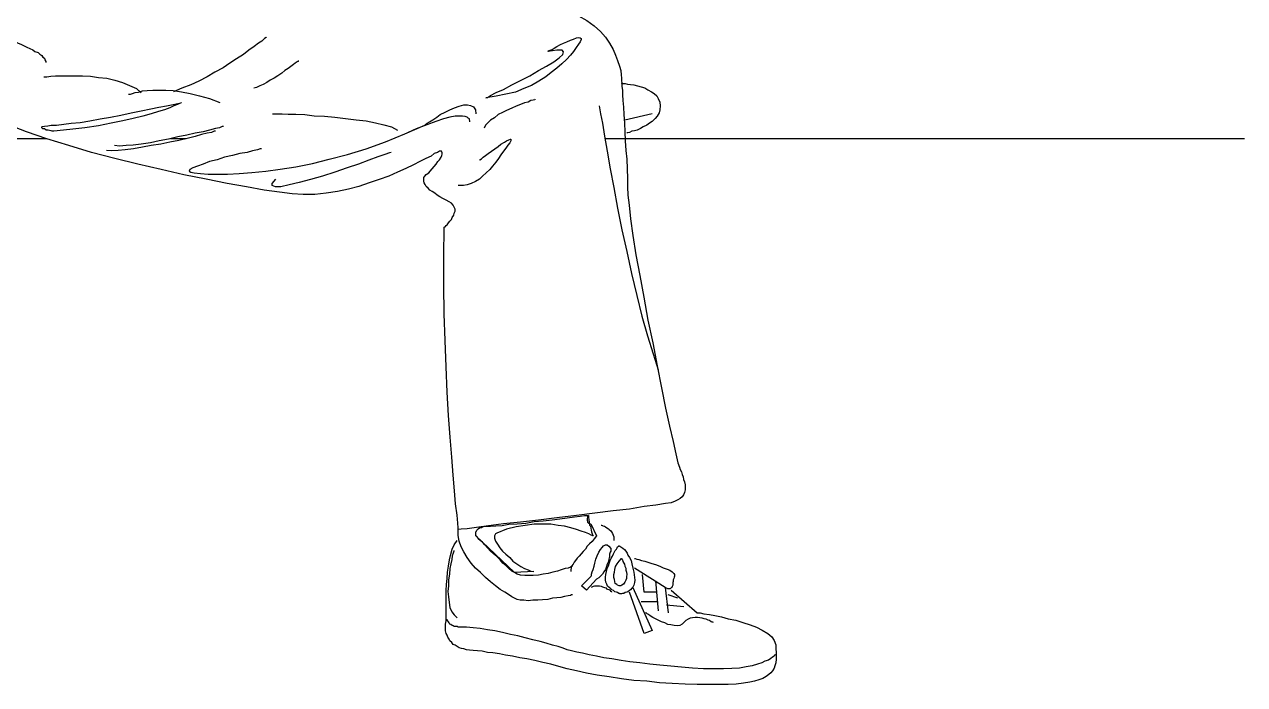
# Model space of a CAD drawing. Extents: x 143.27 to 145.18, y 59.79 to 61.15.
# Drawn here: x 144.064 to 145.18, y 59.79 to 60.394 of the extents above; entities that cross this region are included whole.
import ezdxf

# ---------------------------------------------------------------- set-up
doc = ezdxf.new("R2010")
doc.units = 0
doc.header["$MEASUREMENT"] = 0
doc.layers.get('0').update_dxf_attribs({"linetype": 'CONTINUOUS'})

msp = doc.modelspace()

# ---------------------------------------------------------------- linework, layer by layer
at = {"linetype": 'Continuous'}
for points in [[(144.5619, 60.4058), (144.5707, 60.4019), (144.5784, 60.3977), (144.5851, 60.3928), (144.5907, 60.3875), (144.5953, 60.3823), (144.5991, 60.3767), (144.6023, 60.371), (144.6047, 60.3658), (144.6065, 60.3609), (144.6082, 60.3559), (144.6093, 60.3517), (144.6097, 60.3479), (144.61, 60.3447), (144.61, 60.3419), (144.6103, 60.3408), (144.61, 60.3398)], [(144.0529, 60.3798), (144.055, 60.3784), (144.0581, 60.3767), (144.0606, 60.376), (144.0637, 60.3745), (144.0662, 60.3731), (144.069, 60.3721), (144.0715, 60.3707), (144.0736, 60.3693), (144.0764, 60.3682), (144.0781, 60.3668), (144.0799, 60.3654), (144.0809, 60.364), (144.0824, 60.363), (144.0827, 60.3616), (144.0834, 60.3602), (144.0834, 60.3591)], [(144.2853, 60.3823), (144.2849, 60.3819), (144.2835, 60.3812), (144.281, 60.3788), (144.2779, 60.3767), (144.274, 60.3739), (144.2691, 60.3703), (144.2642, 60.3665), (144.2579, 60.3626), (144.2519, 60.3584), (144.2456, 60.3542), (144.2382, 60.3503), (144.2312, 60.3461), (144.2235, 60.3419), (144.2161, 60.3387), (144.208, 60.3356), (144.2003, 60.3324)], [(144.5429, 60.3693), (144.5433, 60.37), (144.5447, 60.3703), (144.5465, 60.371), (144.5486, 60.3724), (144.551, 60.3739), (144.5542, 60.3756), (144.557, 60.3767), (144.5602, 60.3781), (144.5633, 60.3795), (144.5661, 60.3805), (144.5689, 60.3816), (144.5707, 60.3819), (144.5724, 60.3816), (144.5731, 60.3812), (144.5731, 60.3802), (144.5724, 60.3781), (144.5707, 60.376), (144.5686, 60.3728), (144.5661, 60.3693), (144.5633, 60.3658), (144.5598, 60.3619), (144.5556, 60.358), (144.551, 60.3538), (144.5458, 60.35), (144.5408, 60.3461), (144.5345, 60.3419), (144.5278, 60.338), (144.5208, 60.3352), (144.5131, 60.3321), (144.5043, 60.33), (144.4955, 60.3282), (144.4861, 60.3268), (144.4875, 60.3272), (144.4903, 60.3289), (144.4955, 60.3317), (144.5022, 60.3345), (144.5099, 60.3387), (144.5177, 60.3426), (144.5261, 60.3468), (144.5342, 60.3517), (144.5415, 60.3559), (144.5482, 60.3598), (144.5531, 60.3633), (144.5563, 60.3665), (144.557, 60.3689), (144.5559, 60.3703), (144.551, 60.3703), (144.5429, 60.3693)], [(144.3144, 60.3609), (144.3144, 60.3602), (144.3133, 60.3598), (144.3116, 60.3584), (144.3102, 60.3573), (144.3077, 60.3556), (144.3053, 60.3535), (144.3021, 60.3517), (144.2993, 60.3493), (144.2958, 60.3468), (144.2923, 60.3447), (144.2888, 60.3429), (144.2856, 60.3408), (144.2824, 60.3391), (144.2793, 60.3377), (144.2761, 60.3363), (144.2737, 60.3356)], [(144.0816, 60.3461), (144.0824, 60.3461), (144.0845, 60.3461), (144.088, 60.3465), (144.0925, 60.3468), (144.0974, 60.3468), (144.1038, 60.3468), (144.1101, 60.3468), (144.1171, 60.3468), (144.1245, 60.3465), (144.1318, 60.3454), (144.1392, 60.3447), (144.1466, 60.3429), (144.1536, 60.3408), (144.1599, 60.338), (144.1663, 60.3352), (144.1708, 60.3314)], [(144.61, 60.3398), (144.6111, 60.3398), (144.6118, 60.3398), (144.6135, 60.3398), (144.6156, 60.3394), (144.6184, 60.3391), (144.6212, 60.3387), (144.6247, 60.3377), (144.6279, 60.337), (144.6314, 60.3359), (144.6342, 60.3342), (144.6374, 60.3324), (144.6398, 60.3307), (144.6423, 60.3286), (144.6437, 60.3261), (144.6451, 60.3229), (144.6455, 60.3194)], [(144.61, 60.3398), (144.6103, 60.3394), (144.6103, 60.3373), (144.6111, 60.3338), (144.6111, 60.3296), (144.6114, 60.3243), (144.6118, 60.3184), (144.6121, 60.3114), (144.6128, 60.3036), (144.6132, 60.2956), (144.6135, 60.2875), (144.6139, 60.2787), (144.6149, 60.2706), (144.6153, 60.2619), (144.6156, 60.2531), (144.6156, 60.2454), (144.616, 60.2376)], [(144.1592, 60.33), (144.1596, 60.33), (144.161, 60.3303), (144.1628, 60.3307), (144.1652, 60.3317), (144.1684, 60.3321), (144.1719, 60.3331), (144.1761, 60.3335), (144.1813, 60.3338), (144.187, 60.3338), (144.1933, 60.3338), (144.2, 60.3335), (144.2077, 60.3324), (144.2154, 60.3307), (144.2242, 60.3286), (144.2333, 60.3261), (144.2428, 60.3226)], [(144.531, 60.3257), (144.5307, 60.3251), (144.5293, 60.3247), (144.5271, 60.3243), (144.5247, 60.3229), (144.5212, 60.3222), (144.5177, 60.3208), (144.5138, 60.3191), (144.5096, 60.3173), (144.505, 60.3152), (144.5012, 60.3135), (144.4973, 60.3114), (144.4938, 60.3085), (144.4903, 60.3064), (144.4878, 60.304), (144.4857, 60.3019), (144.4843, 60.2991)], [(144.3088, 60.239), (144.2972, 60.2404), (144.2831, 60.2422), (144.267, 60.2454), (144.2495, 60.2485), (144.2301, 60.2524), (144.2098, 60.2562), (144.1891, 60.2612), (144.1677, 60.2661), (144.1466, 60.2713), (144.1252, 60.2769), (144.1045, 60.2833), (144.0845, 60.2892), (144.0658, 60.2956), (144.0493, 60.3022), (144.0339, 60.3085), (144.0209, 60.3152)], [(144.2077, 60.3226), (144.2073, 60.3222), (144.2059, 60.3215), (144.2038, 60.3208), (144.2007, 60.3194), (144.1968, 60.3177), (144.1922, 60.3159), (144.1866, 60.3142), (144.18, 60.3121), (144.1722, 60.31), (144.1634, 60.3078), (144.154, 60.3057), (144.1434, 60.3036), (144.1318, 60.3012), (144.1192, 60.2994), (144.1055, 60.2977), (144.0908, 60.2963), (144.0901, 60.2963), (144.0894, 60.2963), (144.0883, 60.2966), (144.0869, 60.297), (144.0855, 60.2973), (144.0837, 60.2973), (144.0824, 60.2984), (144.0809, 60.2984), (144.0802, 60.2991), (144.0799, 60.2994), (144.0799, 60.3001), (144.0806, 60.3005), (144.0824, 60.3008), (144.0852, 60.3012), (144.0883, 60.3019), (144.0932, 60.3019), (144.0999, 60.3026), (144.1066, 60.3036), (144.115, 60.3043), (144.1238, 60.3057), (144.1333, 60.3075), (144.1427, 60.3092), (144.1522, 60.311), (144.1617, 60.3131), (144.1708, 60.3149), (144.1796, 60.3166), (144.187, 60.3184), (144.194, 60.3194), (144.2, 60.3208), (144.2042, 60.3215), (144.207, 60.3222), (144.2077, 60.3226)], [(144.4302, 60.3019), (144.4306, 60.3022), (144.4323, 60.3036), (144.4345, 60.3047), (144.4376, 60.3068), (144.4411, 60.3092), (144.4443, 60.3114), (144.4489, 60.3138), (144.4531, 60.3159), (144.4573, 60.3177), (144.4615, 60.3191), (144.4657, 60.3205), (144.4692, 60.3205), (144.472, 60.3198), (144.4748, 60.3187), (144.4766, 60.3159), (144.4769, 60.3121)], [(144.5896, 60.3194), (144.59, 60.3177), (144.591, 60.3121), (144.5928, 60.3036), (144.5946, 60.2917), (144.597, 60.278), (144.5998, 60.2619), (144.603, 60.2447), (144.6065, 60.2257), (144.6103, 60.206), (144.6149, 60.186), (144.6191, 60.166), (144.624, 60.146), (144.6286, 60.127), (144.6339, 60.1088), (144.6391, 60.0926), (144.6437, 60.0779)], [(144.6455, 60.3194), (144.6451, 60.3159), (144.6444, 60.3131), (144.6426, 60.31), (144.6409, 60.3078), (144.6381, 60.305), (144.6356, 60.3036), (144.6332, 60.3019), (144.63, 60.3001), (144.6275, 60.2987), (144.6244, 60.2973), (144.6219, 60.2966), (144.6195, 60.2963), (144.6174, 60.2952), (144.616, 60.2948), (144.6153, 60.2948), (144.6149, 60.2948)], [(144.2193, 60.258), (144.2249, 60.2576), (144.2319, 60.2569), (144.2403, 60.2569), (144.2498, 60.2569), (144.2603, 60.2576), (144.2719, 60.2583), (144.2846, 60.2597), (144.2979, 60.2615), (144.3123, 60.2636), (144.3274, 60.2668), (144.3428, 60.2706), (144.3593, 60.2748), (144.3765, 60.2801), (144.3941, 60.2864), (144.412, 60.2938), (144.4302, 60.3019)], [(144.2909, 60.3121), (144.2923, 60.3121), (144.2947, 60.3121), (144.2996, 60.3121), (144.3053, 60.3117), (144.3123, 60.3117), (144.3204, 60.3114), (144.3291, 60.3103), (144.3383, 60.31), (144.3478, 60.3092), (144.3576, 60.3078), (144.3674, 60.3068), (144.3765, 60.3057), (144.385, 60.304), (144.3927, 60.3022), (144.3997, 60.3001), (144.4053, 60.2973)], [(144.4713, 60.3047), (144.4713, 60.305), (144.4713, 60.3057), (144.471, 60.3064), (144.471, 60.3075), (144.4699, 60.3082), (144.4689, 60.3092), (144.4671, 60.3096), (144.4647, 60.31), (144.4618, 60.31), (144.458, 60.31), (144.4531, 60.3092), (144.4471, 60.3075), (144.4401, 60.305), (144.432, 60.3022), (144.4222, 60.2984), (144.4109, 60.2931)], [(144.6381, 60.3121), (144.6132, 60.3064)], [(144.2386, 60.2963), (144.2375, 60.2963), (144.2351, 60.2952), (144.2312, 60.2945), (144.2259, 60.2931), (144.22, 60.2913), (144.2129, 60.2896), (144.2052, 60.2878), (144.1968, 60.2861), (144.1887, 60.2843), (144.18, 60.2833), (144.1719, 60.2815), (144.1638, 60.2801), (144.1561, 60.2791), (144.1497, 60.2787), (144.1434, 60.2784), (144.1389, 60.2787)], [(144.246, 60.3005), (144.2449, 60.3005), (144.2424, 60.2994), (144.2386, 60.2987), (144.2333, 60.2973), (144.2273, 60.2956), (144.22, 60.2945), (144.2126, 60.2927), (144.2042, 60.291), (144.1957, 60.2889), (144.1873, 60.2875), (144.1792, 60.2857), (144.1708, 60.2843), (144.1634, 60.2836), (144.1571, 60.2833), (144.1508, 60.2826), (144.1462, 60.2833)], [(144.2807, 60.2801), (144.2796, 60.2801), (144.2772, 60.2791), (144.2726, 60.2784), (144.2677, 60.2769), (144.261, 60.2759), (144.2544, 60.2741), (144.247, 60.2724), (144.2403, 60.2699), (144.2333, 60.2685), (144.2273, 60.2661), (144.2221, 60.2643), (144.2179, 60.2626), (144.2151, 60.2612), (144.2147, 60.2597), (144.2161, 60.2587), (144.2193, 60.258)], [(144.5078, 60.2857), (144.5061, 60.2836), (144.5043, 60.2808), (144.5022, 60.278), (144.4998, 60.2745), (144.4977, 60.2713), (144.4952, 60.2678), (144.492, 60.2643), (144.4896, 60.2612), (144.4864, 60.258), (144.4829, 60.2552), (144.4801, 60.2524), (144.4766, 60.2503), (144.4727, 60.2485), (144.4689, 60.2471), (144.4654, 60.2464), (144.4608, 60.2464)], [(144.4801, 60.2696), (144.4805, 60.2699), (144.4819, 60.271), (144.4836, 60.2724), (144.4857, 60.2741), (144.4882, 60.2759), (144.4913, 60.278), (144.4942, 60.2801), (144.4973, 60.2822), (144.4998, 60.2843), (144.5029, 60.2861), (144.505, 60.2875), (144.5071, 60.2882), (144.5085, 60.2889), (144.5089, 60.2889), (144.5089, 60.2875), (144.5078, 60.2857)], [(144.3994, 60.2769), (144.3979, 60.2766), (144.3937, 60.2748), (144.3871, 60.2727), (144.379, 60.2696), (144.3695, 60.2661), (144.359, 60.2626), (144.3478, 60.2587), (144.3365, 60.2552), (144.3256, 60.252), (144.3151, 60.2492), (144.306, 60.2471), (144.2986, 60.2454), (144.2937, 60.2454), (144.2905, 60.2464), (144.2905, 60.2485), (144.294, 60.2524)], [(144.4387, 60.2759), (144.4359, 60.2734), (144.431, 60.2713), (144.4257, 60.2685), (144.4197, 60.2654), (144.4127, 60.2622), (144.4053, 60.2587), (144.3972, 60.2552), (144.3885, 60.252), (144.3793, 60.2489), (144.3699, 60.2457), (144.3604, 60.2432), (144.3502, 60.2411), (144.34, 60.2394), (144.3295, 60.2383), (144.319, 60.2383), (144.3088, 60.239)], [(144.4313, 60.2566), (144.4338, 60.258), (144.4352, 60.2597), (144.4369, 60.2619), (144.4387, 60.264), (144.4404, 60.2661), (144.4422, 60.2685), (144.4436, 60.2699), (144.445, 60.2724), (144.4457, 60.2741), (144.446, 60.2752), (144.446, 60.2766), (144.4457, 60.2773), (144.4454, 60.278), (144.4436, 60.278), (144.4418, 60.2769), (144.4387, 60.2759)], [(144.4524, 60.2317), (144.4496, 60.2331), (144.4467, 60.2345), (144.4439, 60.2362), (144.4415, 60.2376), (144.4394, 60.2394), (144.4369, 60.2411), (144.4348, 60.2422), (144.4331, 60.244), (144.4313, 60.2457), (144.4306, 60.2475), (144.4295, 60.2489), (144.4292, 60.2506), (144.4292, 60.2524), (144.4292, 60.2538), (144.4302, 60.2552), (144.4313, 60.2566)], [(144.616, 60.2376), (144.617, 60.2285), (144.6184, 60.2159), (144.6205, 60.2008), (144.6233, 60.1832), (144.6269, 60.1643), (144.6304, 60.1442), (144.6342, 60.1232), (144.6388, 60.1025), (144.6426, 60.0814), (144.6465, 60.0614), (144.6504, 60.0428), (144.6539, 60.0263), (144.6574, 60.0122), (144.6599, 60.001), (144.6616, 59.9926), (144.663, 59.9887)], [(144.4478, 60.2081), (144.4478, 60.2085), (144.4489, 60.2088), (144.4496, 60.2099), (144.4506, 60.2106), (144.4517, 60.2124), (144.4531, 60.2138), (144.4545, 60.2155), (144.4552, 60.2173), (144.4566, 60.2194), (144.4569, 60.2211), (144.458, 60.2229), (144.458, 60.225), (144.4569, 60.2267), (144.4562, 60.2285), (144.4545, 60.2303), (144.4524, 60.2317)], [(144.4608, 59.9315), (144.4608, 59.9332), (144.4604, 59.9375), (144.4597, 59.9448), (144.4583, 59.955), (144.4573, 59.9669), (144.4562, 59.9813), (144.4548, 59.9978), (144.4534, 60.0161), (144.4517, 60.0361), (144.4506, 60.0575), (144.4496, 60.0807), (144.4489, 60.1046), (144.4478, 60.1291), (144.4475, 60.1551), (144.4475, 60.1818), (144.4478, 60.2081)], [(144.663, 59.9887), (144.6637, 59.9866), (144.6648, 59.9845), (144.6655, 59.982), (144.6665, 59.9799), (144.6669, 59.9775), (144.6676, 59.9754), (144.6683, 59.9726), (144.6683, 59.9705), (144.6683, 59.968), (144.6676, 59.9655), (144.6669, 59.9634), (144.6655, 59.9617), (144.6637, 59.9599), (144.6616, 59.9589), (144.6591, 59.9575), (144.6556, 59.9561)], [(144.6556, 59.9561), (144.6504, 59.9554), (144.6416, 59.954), (144.6307, 59.9526), (144.6174, 59.9504), (144.6023, 59.9487), (144.5858, 59.9466), (144.5689, 59.9445), (144.551, 59.9424), (144.5342, 59.9403), (144.5177, 59.9385), (144.5022, 59.9368), (144.4885, 59.935), (144.4773, 59.9336), (144.4689, 59.9322), (144.4633, 59.9318), (144.4608, 59.9315)], [(144.584, 59.9259), (144.5837, 59.9259), (144.5823, 59.9266), (144.5802, 59.9276), (144.577, 59.929), (144.5731, 59.9301), (144.5689, 59.9315), (144.5637, 59.9332), (144.558, 59.9347), (144.5521, 59.9353), (144.5454, 59.9364), (144.538, 59.9364), (144.5303, 59.9364), (144.5219, 59.9353), (144.5138, 59.934), (144.505, 59.9318), (144.4959, 59.9283), (144.4948, 59.9276), (144.4938, 59.9259), (144.4938, 59.9238), (144.4948, 59.921), (144.4966, 59.9181), (144.4987, 59.915), (144.5012, 59.9118), (144.5043, 59.909), (144.5078, 59.9059), (144.5106, 59.9027), (144.5142, 59.9002), (144.518, 59.8978), (144.5212, 59.896), (144.5247, 59.8946), (144.5271, 59.8936), (144.5299, 59.8932), (144.5121, 59.8922), (144.4769, 59.9259), (144.4769, 59.9259), (144.4769, 59.9259), (144.4769, 59.9266), (144.4769, 59.9273), (144.4769, 59.9276), (144.4769, 59.9283), (144.4769, 59.9294), (144.4773, 59.9301), (144.4776, 59.9311), (144.4783, 59.9315), (144.479, 59.9322), (144.4801, 59.9332), (144.4819, 59.9336), (144.4829, 59.934), (144.485, 59.9347), (144.4875, 59.9347), (144.4903, 59.9347), (144.4952, 59.935), (144.5008, 59.9353), (144.5071, 59.9364), (144.5145, 59.9368), (144.5226, 59.9375), (144.5303, 59.9389), (144.5384, 59.9396), (144.5465, 59.9406), (144.5538, 59.9413), (144.5605, 59.9424), (144.5672, 59.9431), (144.5724, 59.9438), (144.5763, 59.9445), (144.5787, 59.9445), (144.5798, 59.9445), (144.5798, 59.9445), (144.5798, 59.9445), (144.5798, 59.9438), (144.5798, 59.9431), (144.5798, 59.9424), (144.5802, 59.941), (144.5802, 59.9403), (144.5805, 59.9389), (144.5805, 59.9375), (144.5809, 59.9357), (144.5816, 59.9347), (144.5819, 59.9329), (144.5823, 59.9311), (144.5826, 59.9294), (144.5833, 59.9276), (144.584, 59.9259)], [(144.5798, 59.9445), (144.5798, 59.9445), (144.5791, 59.9441), (144.5791, 59.9438), (144.5791, 59.9427), (144.5791, 59.9424), (144.5787, 59.9413), (144.5787, 59.9406), (144.5787, 59.9403), (144.5791, 59.9392), (144.5791, 59.9385), (144.5798, 59.9378), (144.5798, 59.9375), (144.5805, 59.9371), (144.5809, 59.9368), (144.5819, 59.9368)], [(144.5819, 59.9368), (144.5872, 59.9259)], [(144.5914, 59.9357), (144.5914, 59.9357), (144.5917, 59.9357), (144.5928, 59.9353), (144.5931, 59.935), (144.5946, 59.9347), (144.5953, 59.934), (144.5967, 59.9332), (144.5981, 59.9322), (144.5988, 59.9315), (144.6002, 59.9304), (144.6009, 59.9294), (144.6019, 59.928), (144.6023, 59.9266), (144.603, 59.9248), (144.603, 59.9231), (144.603, 59.9217)], [(144.5121, 59.8687), (144.5099, 59.8701), (144.5068, 59.8722), (144.5033, 59.8743), (144.4991, 59.8767), (144.4948, 59.8802), (144.4903, 59.8837), (144.4857, 59.8876), (144.4811, 59.8922), (144.4766, 59.8964), (144.4727, 59.9009), (144.4689, 59.9059), (144.4657, 59.9111), (144.4633, 59.9157), (144.4615, 59.921), (144.4608, 59.9262), (144.4608, 59.9315)], [(144.5121, 59.8922), (144.5099, 59.8936), (144.5071, 59.896), (144.5047, 59.8985), (144.5015, 59.9009), (144.4991, 59.9038), (144.4959, 59.9069), (144.4931, 59.9094), (144.4903, 59.9118), (144.4875, 59.915), (144.485, 59.9175), (144.4829, 59.9199), (144.4808, 59.9217), (144.479, 59.9231), (144.4783, 59.9245), (144.4773, 59.9255), (144.4769, 59.9259)], [(144.5872, 59.9259), (144.5851, 59.9231), (144.5833, 59.9206), (144.5809, 59.9185), (144.5787, 59.9164), (144.577, 59.9136), (144.5749, 59.9115), (144.5731, 59.9094), (144.5714, 59.9073), (144.5696, 59.9055), (144.5679, 59.9034), (144.5668, 59.9016), (144.5658, 59.8999), (144.5644, 59.8981), (144.564, 59.8964), (144.5637, 59.895), (144.5637, 59.8932)], [(144.4492, 59.8451), (144.4496, 59.8479), (144.4496, 59.8511), (144.4496, 59.8553), (144.4496, 59.8595), (144.4496, 59.8648), (144.4496, 59.8701), (144.4496, 59.8757), (144.4499, 59.8813), (144.4506, 59.8869), (144.451, 59.8925), (144.4517, 59.8981), (144.4527, 59.9038), (144.4541, 59.909), (144.4552, 59.9136), (144.4569, 59.9175), (144.4597, 59.9217)], [(144.4566, 59.9125), (144.4566, 59.9118), (144.4562, 59.9101), (144.4552, 59.9076), (144.4548, 59.9041), (144.4541, 59.9002), (144.4531, 59.896), (144.4527, 59.8908), (144.4517, 59.8855), (144.4517, 59.8802), (144.4513, 59.875), (144.4517, 59.8701), (144.4524, 59.8648), (144.4531, 59.8602), (144.4548, 59.8564), (144.4569, 59.8536), (144.4597, 59.8507)], [(144.5823, 59.889), (144.5826, 59.8894), (144.5826, 59.8908), (144.5833, 59.8929), (144.584, 59.895), (144.5851, 59.8981), (144.5858, 59.9009), (144.5865, 59.9045), (144.5879, 59.9076), (144.5893, 59.9108), (144.5907, 59.9132), (144.5924, 59.9153), (144.5935, 59.9168), (144.5953, 59.9175), (144.597, 59.9175), (144.5984, 59.9164), (144.6002, 59.9143)], [(144.6002, 59.9143), (144.6002, 59.9136), (144.6002, 59.9132), (144.6002, 59.9118), (144.5998, 59.9108), (144.5991, 59.909), (144.5991, 59.9069), (144.5984, 59.9045), (144.5981, 59.9024), (144.597, 59.8999), (144.5963, 59.8978), (144.5953, 59.895), (144.5938, 59.8929), (144.5928, 59.8908), (144.591, 59.889), (144.5893, 59.8873), (144.5872, 59.8862)], [(144.5956, 59.8904), (144.5963, 59.8932), (144.597, 59.896), (144.5981, 59.8985), (144.5988, 59.9006), (144.5998, 59.9034), (144.6005, 59.9055), (144.6019, 59.9073), (144.6026, 59.9094), (144.6037, 59.9111), (144.6044, 59.9125), (144.6054, 59.9136), (144.6061, 59.915), (144.6065, 59.9157), (144.6072, 59.9164), (144.6075, 59.9168), (144.6075, 59.9168)], [(144.6075, 59.9168), (144.6075, 59.9168), (144.6079, 59.9168), (144.6086, 59.9164), (144.6093, 59.9157), (144.6103, 59.9153), (144.6114, 59.9146), (144.6128, 59.9132), (144.6139, 59.9118), (144.6153, 59.9101), (144.616, 59.9083), (144.6174, 59.9059), (144.6188, 59.9034), (144.6195, 59.9002), (144.6205, 59.8964), (144.6212, 59.8925), (144.6219, 59.8876)], [(144.6118, 59.8816), (144.6103, 59.8806), (144.6093, 59.8802), (144.6079, 59.8802), (144.6065, 59.8806), (144.6058, 59.8813), (144.6044, 59.8823), (144.604, 59.8841), (144.6037, 59.8859), (144.603, 59.8876), (144.603, 59.8904), (144.6037, 59.8925), (144.604, 59.895), (144.6047, 59.8978), (144.6061, 59.9002), (144.6079, 59.9027), (144.61, 59.9052)], [(144.61, 59.9052), (144.6103, 59.9052), (144.6103, 59.9045), (144.6111, 59.9038), (144.6114, 59.9024), (144.6121, 59.9009), (144.6128, 59.8999), (144.6132, 59.8981), (144.6139, 59.8964), (144.6139, 59.8943), (144.6146, 59.8925), (144.6149, 59.8904), (144.6146, 59.8887), (144.6146, 59.8869), (144.6139, 59.8852), (144.6132, 59.8834), (144.6118, 59.8816)], [(144.6219, 59.9052), (144.6226, 59.9052), (144.624, 59.9045), (144.6258, 59.9041), (144.6283, 59.9034), (144.6314, 59.9027), (144.6342, 59.9016), (144.6377, 59.9006), (144.6412, 59.8995), (144.6451, 59.8981), (144.6483, 59.8967), (144.6518, 59.8953), (144.6542, 59.8943), (144.6563, 59.8929), (144.6578, 59.8915), (144.6584, 59.8904), (144.6584, 59.889)], [(144.5651, 59.8978), (144.5644, 59.8978), (144.5633, 59.8971), (144.5612, 59.8964), (144.5584, 59.896), (144.5549, 59.8946), (144.5514, 59.8936), (144.5472, 59.8925), (144.5429, 59.8915), (144.5384, 59.8908), (144.5342, 59.8897), (144.5293, 59.8894), (144.5254, 59.8894), (144.5215, 59.8894), (144.5177, 59.8897), (144.5145, 59.8908), (144.5121, 59.8922)], [(144.5872, 59.8862), (144.5781, 59.876), (144.5735, 59.8802), (144.5823, 59.889)], [(144.6086, 59.8729), (144.6086, 59.8729), (144.6082, 59.8732), (144.6075, 59.8732), (144.6065, 59.8739), (144.6054, 59.8743), (144.604, 59.8746), (144.6026, 59.8757), (144.6012, 59.8764), (144.6002, 59.8774), (144.5988, 59.8785), (144.5974, 59.8799), (144.5967, 59.8816), (144.5956, 59.8834), (144.5953, 59.8855), (144.5953, 59.888), (144.5956, 59.8904)], [(144.65, 59.8785), (144.6219, 59.8964)], [(144.6426, 59.8743), (144.6307, 59.8743), (144.6293, 59.8904)], [(144.6584, 59.889), (144.6581, 59.888), (144.6578, 59.8869), (144.6574, 59.8855), (144.6574, 59.8841), (144.657, 59.883), (144.657, 59.8816), (144.657, 59.8806), (144.6563, 59.8795), (144.656, 59.8785), (144.6556, 59.8781), (144.6553, 59.8778), (144.6546, 59.8774), (144.6539, 59.8774), (144.6525, 59.8774), (144.6511, 59.8778), (144.65, 59.8785)], [(144.6012, 59.8743), (144.6012, 59.8746), (144.6009, 59.8746), (144.6005, 59.875), (144.5998, 59.876), (144.5988, 59.8764), (144.5974, 59.8767), (144.5963, 59.8778), (144.5949, 59.8781), (144.5931, 59.8788), (144.5917, 59.8795), (144.59, 59.8799), (144.5882, 59.8799), (144.5872, 59.8799), (144.5854, 59.8799), (144.584, 59.8795), (144.5823, 59.8785)], [(144.6219, 59.8876), (144.6223, 59.8852), (144.6219, 59.883), (144.6212, 59.8806), (144.6205, 59.8788), (144.6195, 59.8778), (144.6184, 59.8764), (144.6174, 59.8757), (144.616, 59.8746), (144.6149, 59.8743), (144.6135, 59.8739), (144.6121, 59.8732), (144.6111, 59.8732), (144.61, 59.8729), (144.6097, 59.8729), (144.6093, 59.8729), (144.6086, 59.8729)], [(144.6205, 59.8785), (144.6381, 59.8392), (144.6307, 59.8364), (144.6174, 59.8743)], [(144.6412, 59.8848), (144.6437, 59.8571)], [(144.65, 59.8785), (144.6528, 59.8553)], [(144.5651, 59.8718), (144.5644, 59.8718), (144.5633, 59.8711), (144.5612, 59.8708), (144.558, 59.8704), (144.5545, 59.8693), (144.551, 59.869), (144.5468, 59.8687), (144.5426, 59.8676), (144.5377, 59.8672), (144.5335, 59.8669), (144.5289, 59.8669), (144.5247, 59.8665), (144.5208, 59.8669), (144.5173, 59.8669), (144.5145, 59.8676), (144.5121, 59.8687)], [(144.6616, 59.8687), (144.6528, 59.8718)], [(144.6556, 59.876), (144.6792, 59.8553)], [(144.6426, 59.8655), (144.6279, 59.8655)], [(144.6672, 59.8465), (144.6655, 59.8451), (144.6634, 59.8437), (144.6609, 59.8434), (144.6581, 59.8437), (144.6553, 59.8444), (144.6525, 59.8448), (144.6497, 59.8462), (144.6465, 59.8472), (144.6437, 59.8486), (144.6412, 59.85), (144.6388, 59.8511), (144.6363, 59.8525), (144.6349, 59.8539), (144.6335, 59.8546), (144.6325, 59.8553), (144.6321, 59.8553)], [(144.6511, 59.8627), (144.6672, 59.8613)], [(144.6792, 59.8553), (144.6799, 59.8553), (144.682, 59.8553), (144.6855, 59.8543), (144.6904, 59.8539), (144.6953, 59.8528), (144.7016, 59.8518), (144.7076, 59.85), (144.7146, 59.8486), (144.7209, 59.8465), (144.7276, 59.8444), (144.7336, 59.8423), (144.7388, 59.8395), (144.7438, 59.8364), (144.7476, 59.8335), (144.7497, 59.83), (144.7511, 59.8262)], [(144.4682, 59.8216), (144.4657, 59.8223), (144.4636, 59.8227), (144.4615, 59.8234), (144.4597, 59.8244), (144.458, 59.8258), (144.4562, 59.8265), (144.4548, 59.8283), (144.4531, 59.8297), (144.4524, 59.8314), (144.4513, 59.8332), (144.4506, 59.8349), (144.4496, 59.8364), (144.4492, 59.8388), (144.4492, 59.8409), (144.4492, 59.843), (144.4492, 59.8451)], [(144.4626, 59.8423), (144.4622, 59.8423), (144.4622, 59.8423), (144.4615, 59.8423), (144.4608, 59.8423), (144.4601, 59.8427), (144.459, 59.8427), (144.4583, 59.843), (144.4569, 59.843), (144.4562, 59.8434), (144.4552, 59.8437), (144.4541, 59.8448), (144.4531, 59.8451), (144.4524, 59.8462), (144.4517, 59.8472), (144.451, 59.8483), (144.4506, 59.8497)], [(144.6939, 59.8465), (144.6939, 59.8469), (144.6929, 59.8469), (144.6922, 59.8472), (144.6907, 59.8483), (144.6893, 59.8486), (144.6876, 59.8497), (144.6858, 59.85), (144.6837, 59.8504), (144.6816, 59.8507), (144.6795, 59.8511), (144.6774, 59.8511), (144.675, 59.8507), (144.6728, 59.8504), (144.6711, 59.8497), (144.669, 59.8483), (144.6672, 59.8465)], [(144.5605, 59.8216), (144.5566, 59.823), (144.5521, 59.8244), (144.5468, 59.8258), (144.5412, 59.8276), (144.5356, 59.829), (144.5289, 59.8307), (144.5219, 59.8325), (144.5152, 59.8342), (144.5085, 59.8356), (144.5012, 59.8374), (144.4942, 59.8388), (144.4875, 59.8399), (144.4808, 59.8409), (144.4745, 59.8416), (144.4682, 59.8423), (144.4626, 59.8423)], [(144.5605, 59.804), (144.5528, 59.8062), (144.5454, 59.8083), (144.538, 59.81), (144.5307, 59.8118), (144.5236, 59.8132), (144.517, 59.8142), (144.5103, 59.8156), (144.504, 59.8167), (144.4984, 59.8177), (144.4924, 59.8188), (144.4875, 59.8192), (144.4826, 59.8202), (144.4783, 59.8205), (144.4745, 59.8209), (144.471, 59.8213), (144.4682, 59.8216)], [(144.6851, 59.804), (144.675, 59.8048), (144.6648, 59.8055), (144.6553, 59.8065), (144.6451, 59.8076), (144.636, 59.8083), (144.6269, 59.8097), (144.6177, 59.8104), (144.6097, 59.8118), (144.6012, 59.8132), (144.5938, 59.8142), (144.5872, 59.8156), (144.5805, 59.817), (144.5745, 59.8184), (144.5693, 59.8195), (144.5644, 59.8205), (144.5605, 59.8216)], [(144.7511, 59.8262), (144.7511, 59.8227), (144.7515, 59.8188), (144.7515, 59.8156), (144.7515, 59.8128), (144.7511, 59.8097), (144.7504, 59.8069), (144.7497, 59.8048), (144.7483, 59.8023), (144.7466, 59.8005), (144.7448, 59.7988), (144.7423, 59.797), (144.7392, 59.7953), (144.7357, 59.7939), (144.7318, 59.7928), (144.7273, 59.7918), (144.7216, 59.7911)], [(144.7511, 59.8174), (144.7511, 59.817), (144.7501, 59.8167), (144.7497, 59.8156), (144.7483, 59.8149), (144.7466, 59.8135), (144.7445, 59.8121), (144.7413, 59.8111), (144.7385, 59.8097), (144.7346, 59.8083), (144.7297, 59.8069), (144.7241, 59.8058), (144.7181, 59.8048), (144.7111, 59.8044), (144.7034, 59.804), (144.6946, 59.804), (144.6851, 59.804)], [(144.7216, 59.7911), (144.715, 59.79), (144.7076, 59.7897), (144.6988, 59.7897), (144.6893, 59.7897), (144.6792, 59.7897), (144.6683, 59.79), (144.6563, 59.7907), (144.6448, 59.7914), (144.6332, 59.7928), (144.6212, 59.7935), (144.61, 59.7949), (144.5988, 59.7967), (144.5879, 59.7984), (144.5781, 59.8002), (144.5689, 59.8023), (144.5605, 59.804)]]:
    msp.add_lwpolyline(points, dxfattribs=at)
for points in [[(144.0842, 60.2893), (143.2676, 60.2893)], [(144.2118, 60.2893), (144.1975, 60.2893)], [(145.18, 60.2893), (144.595, 60.2893)]]:
    msp.add_lwpolyline(points)

doc.saveas('drawing.dxf')
